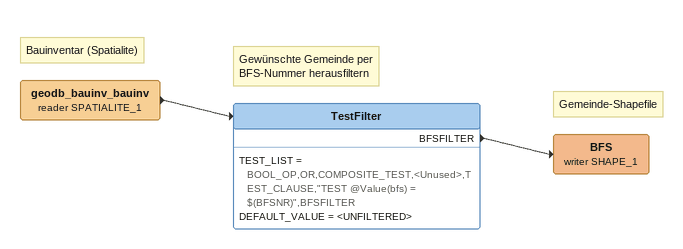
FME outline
Note: Bauinventar (Spatialite)
geodb_bauinv_bauinv (reader SPATIALITE_1)
    -> TestFilter
Note: Gewünschte Gemeinde per / BFS-Nummer herausfiltern
TestFilter
    TEST_LIST = BOOL_OP,OR,COMPOSITE_TEST,<Unused>,TEST_CLAUSE,"TEST @Value(bfs) = $(BFSNR)",BFSFILTER
    DEFAULT_VALUE = <UNFILTERED>
    BFSFILTER -> BFS (writer SHAPE_1)
Note: Gemeinde-Shapefile
BFS (writer SHAPE_1)
